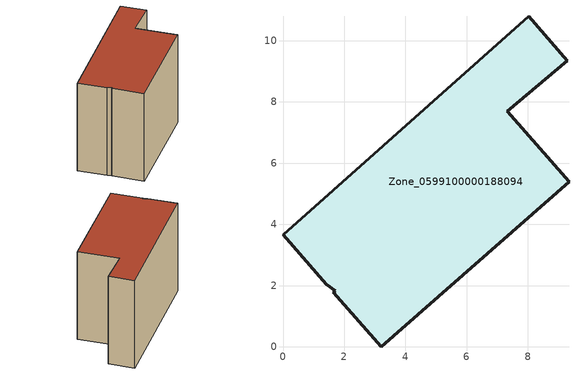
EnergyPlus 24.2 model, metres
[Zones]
Zone_0599100000188094
 floor ground (C_G): 1.7,1.84 1.42,2.04 0,3.66 8.02,10.8 9.29,9.34 7.32,7.7 9.34,5.39 3.21,0 1.64,1.79 z0
 wall outside (C_F): 3.21,0 9.34,5.39 7.32,7.7 9.29,9.34 8.02,10.8 0,3.66 1.42,2.04 1.7,1.84 1.64,1.79 3.21,0 z0:7.12
 roof outside (C_R): 1.42,2.04 1.7,1.84 1.64,1.79 3.21,0 9.34,5.39 7.32,7.7 9.29,9.34 8.02,10.8 0,3.66 z7.12
[BUILDING]
Pand.0599100000188094: North Axis=0; Terrain=City; Loads Convergence Tolerance Value=0.04; Temperature Convergence Tolerance Value=0.4; Solar Distribution=FullExterior; Maximum Number of Warmup Days=25; Minimum Number of Warmup Days=1
[Site:Location]
Rotterdam.The.Hague.AP_ZH_NLD Design_Conditions: Latitude=51.96; Longitude=4.45; Time Zone=1; Elevation=-4.5
[SITE:GROUNDTEMPERATURE:BUILDINGSURFACE]
18, 18, 18, 18, 18, 18, 18, 18, 18, 18, 18, 18
[MATERIAL] Thermal Absorptance=0.9; Solar Absorptance=0.7; Visible Absorptance=0.7
Name | Roughness | Thickness | Conductivity | Density | Specific Heat
G.TI.1946 | MediumSmooth | 0.15 | 1 | 540 | 1210
F.TI.1946 | Rough | 0.3 | 0.857143 | 1920 | 840
R.TI.1946 | MediumRough | 0.2 | 0.1 | 1500 | 1000
[CONSTRUCTION]
C_G: G.TI.1946
C_F: F.TI.1946
C_R: R.TI.1946
[ZONE]
Zone_0599100000188094: Type=1; Multiplier=1; Ceiling Height=Autocalculate; Volume=Autocalculate; Floor Area=autocalculate; Part of Total Floor Area=Yes
[ZONEINFILTRATION:DESIGNFLOWRATE]
Infil_Zone_0599100000188094: Zone or ZoneList or Space or SpaceList=Zone_0599100000188094; Schedule=AlwaysOn; Design Flow Rate Calculation Method=Flow/Area; Flow Rate per Floor Area=0.003; Constant Term Coefficient=1; Temperature Term Coefficient=0; Velocity Term Coefficient=0; Velocity Squared Term Coefficient=0
[HVACTEMPLATE:ZONE:IDEALLOADSAIRSYSTEM]
Zone_0599100000188094: Maximum Heating Supply Air Temperature=50; Minimum Cooling Supply Air Temperature=13; Maximum Heating Supply Air Humidity Ratio=0.0156; Minimum Cooling Supply Air Humidity Ratio=0.0077; Heating Limit=NoLimit; Cooling Limit=NoLimit; Dehumidification Control Type=ConstantSensibleHeatRatio; Cooling Sensible Heat Ratio=0.7; Dehumidification Setpoint=60; Humidification Control Type=None; Humidification Setpoint=30; Outdoor Air Method=None; Outdoor Air Flow Rate per Person=0.00944; Outdoor Air Flow Rate per Zone Floor Area=0; Outdoor Air Flow Rate per Zone=0; Demand Controlled Ventilation Type=None; Outdoor Air Economizer Type=NoEconomizer; Heat Recovery Type=None; Sensible Heat Recovery Effectiveness=0.7; Latent Heat Recovery Effectiveness=0.65
[ZONECONTROL:THERMOSTAT]
ThermostatControl_Zone_0599100000188094: Zone or ZoneList=Zone_0599100000188094; Control Type Schedule=DualSetpointControlType; Control 1=Thermostat_Zone_0599100000188094; Temperature Difference Between Cutout And Setpoint=0
[THERMOSTATSETPOINT:DUALSETPOINT]
Thermostat_Zone_0599100000188094: Heating Setpoint Temperature Schedule=HeatingSetpoint_Zone_0599100000188094; Cooling Setpoint Temperature Schedule=CoolingSetpoint_Zone_0599100000188094
[SCHEDULE:COMPACT]
HeatingSetpoint_Zone_0599100000188094: Through: 12/31, For: AllDays, Until: 24:00, 21
CoolingSetpoint_Zone_0599100000188094: Through: 12/31, For: AllDays, Until: 24:00, 24
DualSetpointControlType: Through: 12/31, For: AllDays, Until: 24:00, 4
AlwaysOn: Through: 12/31, For: AllDays, Until: 24:00, 1
